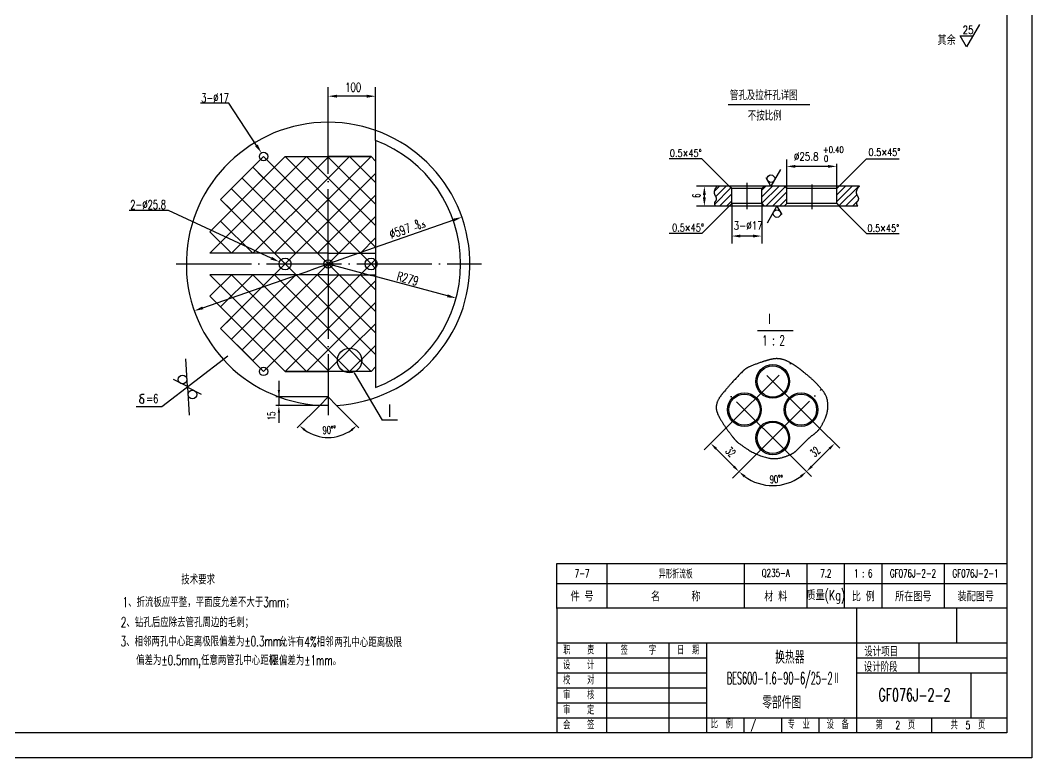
# Model space of a CAD drawing. Extents: x -1018 to 1609, y -45 to 1303.
# Drawn here: x 1186.7 to 1591.3, y 709.2 to 1004.5 of the extents above; entities that cross this region are included whole.
import ezdxf
from ezdxf.enums import TextEntityAlignment as Align

# ---------------------------------------------------------------- set-up
doc = ezdxf.new("R2010")
doc.units = 0
doc.header["$MEASUREMENT"] = 0
doc.linetypes.add('DASHDOT-M', pattern=[36, 30, -3, 0, -3])
doc.linetypes.add('DIVIDE-M', pattern=[39, 30, -3, 0, -3, 0, -3])
doc.layers.get('0').update_dxf_attribs({"linetype": 'CONTINUOUS'})
for name, color, linetype in [('CDR_DWG1', 4, 'CONTINUOUS'), ('CDR_DWG2', 2, 'CONTINUOUS'), ('CDR_DWG3', 1, 'DASHDOT-M'), ('CDR_DWG4', 3, 'DIVIDE-M')]:
    doc.layers.add(name, color=color, linetype=linetype)
doc.styles.add('HZ', font='romans', dxfattribs={"width": 0.7, "bigfont": 'hz'})

msp = doc.modelspace()

# ---------------------------------------------------------------- linework, layer by layer
for p, q in [((1591.27, 1303.19), (1591.27, 709.19)), ((1309.83, 972.33), (1309.83, 977.63)), ((1328.83, 956.36), (1328.83, 977.63)), ((1270.08, 971.22), (1258.81, 971.22)), ((1281.2, 954.32), (1270.08, 971.22)), ((1325.23, 974.03), (1312.8, 974.03)), ((1262.54, 911.17), (1301.23, 949.86)), ((1262.54, 919.77), (1292.63, 949.86)), ((1266.84, 932.66), (1284.03, 949.86)), ((1271.16, 911.17), (1309.86, 949.69)), ((1309.83, 924.07), (1284.03, 949.86)), ((1284.03, 941.26), (1292.63, 949.86)), ((1309.83, 932.66), (1292.63, 949.86)), ((1292.63, 949.86), (1309.83, 949.86)), ((1309.83, 941.26), (1301.23, 949.86)), ((1327.03, 949.86), (1309.83, 949.86)), ((1309.83, 941.26), (1318.43, 949.86)), ((1309.83, 932.66), (1327.03, 949.86)), ((1328.83, 930.86), (1309.83, 949.66)), ((1328.83, 939.46), (1318.43, 949.86)), ((1328.83, 948.06), (1327.03, 949.86)), ((1328.83, 948.06), (1327.03, 949.86)), ((1459.33, 948.96), (1446.28, 948.96)), ((1470.27, 938.02), (1459.33, 948.96)), ((1493.27, 937.02), (1493.27, 948.7)), ((1513.27, 937.02), (1513.27, 947)), ((1514.27, 938.02), (1525.22, 948.96)), ((1525.22, 948.96), (1538.27, 948.96)), ((1266.84, 932.66), (1279.73, 945.56)), ((1309.83, 915.47), (1279.73, 945.56)), ((1279.73, 945.56), (1284.03, 941.26)), ((1309.83, 924.07), (1328.83, 943.07)), ((1509.77, 945.94), (1496.77, 945.94)), ((1309.83, 906.87), (1275.43, 941.26)), ((1279.73, 911.17), (1309.83, 941.26)), ((1328.83, 922.26), (1309.83, 941.26)), ((1296.93, 911.17), (1271.14, 936.96)), ((1465.48, 938.02), (1457.12, 938.02)), ((1466.37, 938.02), (1464.28, 935.92)), ((1470.97, 937.32), (1464.38, 930.73)), ((1469.02, 938.02), (1464.9, 933.9)), ((1471.27, 934.96), (1466.33, 930.02)), ((1490.23, 938.02), (1483.23, 931.02)), ((1484.93, 938.02), (1483.27, 936.36)), ((1487.58, 938.02), (1483.27, 933.71)), ((1492.58, 937.71), (1484.89, 930.02)), ((1493.27, 935.75), (1487.54, 930.02)), ((1519.4, 938.02), (1513.27, 931.89)), ((1516.75, 938.02), (1513.27, 934.54)), ((1522.05, 938.02), (1514.16, 930.13)), ((1292.63, 906.87), (1266.84, 932.66)), ((1271.14, 928.36), (1266.84, 932.66)), ((1288.33, 911.17), (1309.83, 932.66)), ((1309.83, 915.47), (1328.83, 934.47)), ((1328.83, 913.66), (1309.83, 932.66)), ((1460.32, 933.52), (1460.32, 934.52)), ((1471.27, 932.14), (1469.15, 930.02)), ((1471.27, 931.02), (1471.27, 915.04)), ((1483.27, 931.02), (1483.27, 915.04)), ((1493.27, 932.92), (1490.37, 930.02)), ((1521.27, 934.57), (1516.71, 930.02)), ((1521.7, 932.18), (1519.53, 930.02)), ((1246.02, 928.22), (1230.3, 928.22)), ((1287.07, 909.2), (1246.02, 928.22)), ((1262.54, 919.77), (1271.14, 928.36)), ((1464.84, 930.02), (1457.12, 930.02)), ((1470.27, 930.02), (1459.33, 919.07)), ((1514.27, 930.02), (1525.22, 919.07)), ((1279.73, 911.17), (1266.84, 924.07)), ((1292.63, 906.87), (1309.83, 924.07)), ((1309.83, 906.87), (1328.83, 925.87)), ((1327.03, 906.87), (1309.83, 924.07)), ((1359.95, 924.44), (1316.78, 909.3)), ((1271.14, 911.17), (1262.54, 919.77)), ((1266.84, 915.47), (1262.54, 919.77)), ((1459.33, 919.07), (1446.28, 919.07)), ((1525.22, 919.07), (1538.27, 919.07)), ((1262.54, 911.17), (1266.84, 915.47)), ((1305.53, 911.17), (1309.83, 915.47)), ((1314.13, 911.17), (1309.83, 915.47)), ((1322.73, 911.17), (1328.83, 917.27)), ((1479.77, 918.04), (1474.77, 918.04)), ((1292.63, 906.87), (1266.84, 881.07)), ((1309.83, 906.87), (1275.43, 872.47)), ((1292.63, 906.87), (1309.83, 889.67)), ((1316.78, 909.3), (1302.88, 904.43)), ((1309.83, 906.87), (1327.2, 902.23)), ((1309.83, 906.87), (1328.83, 887.87)), ((1327.03, 906.87), (1309.83, 889.67)), ((1327.03, 906.87), (1328.83, 908.67)), ((1327.03, 906.87), (1328.83, 905.07)), ((1259.7, 889.3), (1302.88, 904.43)), ((1262.54, 902.57), (1301.23, 863.88)), ((1262.54, 902.57), (1266.84, 898.27)), ((1271.14, 902.57), (1262.54, 893.97)), ((1279.73, 902.57), (1266.84, 889.67)), ((1296.93, 902.57), (1271.14, 876.77)), ((1271.17, 902.57), (1309.83, 864.2)), ((1279.73, 902.57), (1309.83, 872.47)), ((1288.33, 902.57), (1309.83, 881.07)), ((1305.53, 902.57), (1309.83, 898.27)), ((1314.13, 902.57), (1309.83, 898.27)), ((1322.73, 902.57), (1328.83, 896.47)), ((1266.84, 898.27), (1262.54, 893.97)), ((1309.83, 898.27), (1279.73, 868.18)), ((1328.83, 900.07), (1309.83, 881.07)), ((1309.83, 898.27), (1328.83, 879.27)), ((1343.68, 897.83), (1327.2, 902.23)), ((1357.57, 894.12), (1343.68, 897.83)), ((1262.54, 893.97), (1292.63, 863.88)), ((1262.54, 893.97), (1271.14, 885.37)), ((1328.83, 891.47), (1309.83, 872.47)), ((1309.83, 889.67), (1284.03, 863.88)), ((1309.83, 889.67), (1328.83, 870.67)), ((1271.14, 885.37), (1266.84, 881.07)), ((1328.83, 882.88), (1309.76, 864.13)), ((1266.84, 881.07), (1284.03, 863.88)), ((1266.84, 881.07), (1279.73, 868.18)), ((1309.83, 881.07), (1292.63, 863.88)), ((1309.83, 881.07), (1327.03, 863.88)), ((1328.83, 874.28), (1318.43, 863.88)), ((1269.73, 870.03), (1243.35, 849.73)), ((1279.73, 868.18), (1284.03, 872.47)), ((1284.03, 872.47), (1292.63, 863.88)), ((1309.83, 872.47), (1301.23, 863.88)), ((1309.83, 872.47), (1318.43, 863.88)), ((1253.57, 857.76), (1252.96, 868.91)), ((1292.63, 863.88), (1309.83, 863.88)), ((1327.03, 863.88), (1309.83, 863.88)), ((1320.25, 863.3), (1331.44, 844.28)), ((1328.83, 865.68), (1327.03, 863.88)), ((1328.83, 865.68), (1327.03, 863.88)), ((1253.57, 857.76), (1248.04, 860.57)), ((1290.28, 853.63), (1290.28, 860.05)), ((1234.7, 853.92), (1234.71, 854.28)), ((1234.83, 853.59), (1234.7, 853.92)), ((1234.71, 854.28), (1234.84, 854.47)), ((1234.84, 854.47), (1235.13, 854.65)), ((1235.13, 854.65), (1235.37, 854.69)), ((1235.37, 854.69), (1236.21, 854.69)), ((1253.59, 857.5), (1254.2, 846.35)), ((1253.59, 857.5), (1259.12, 854.69)), ((1243.35, 849.73), (1233.01, 849.73)), ((1234.47, 852.57), (1234.38, 852.33)), ((1234.38, 852.33), (1234.43, 851.8)), ((1234.43, 851.8), (1234.46, 851.63)), ((1234.46, 851.63), (1234.63, 851.41)), ((1234.6, 852.79), (1234.47, 852.57)), ((1234.83, 852.98), (1234.6, 852.79)), ((1234.63, 851.41), (1234.89, 851.24)), ((1235.06, 853.37), (1234.83, 853.59)), ((1234.97, 853.13), (1234.83, 852.98)), ((1234.89, 851.24), (1235.26, 851.12)), ((1235.32, 853.22), (1234.97, 853.13)), ((1235.37, 853.2), (1235.06, 853.37)), ((1235.26, 851.12), (1235.63, 851.15)), ((1235.59, 853.1), (1235.37, 853.2)), ((1235.78, 852.98), (1235.59, 853.1)), ((1235.63, 851.15), (1235.93, 851.27)), ((1235.98, 852.81), (1235.78, 852.98)), ((1235.93, 851.27), (1236.15, 851.54)), ((1236.15, 852.57), (1235.98, 852.81)), ((1236.18, 852.24), (1236.15, 852.57)), ((1236.15, 851.54), (1236.18, 852.24)), ((1309.83, 853.63), (1288.89, 853.63)), ((1298.23, 850.15), (1288.89, 850.15)), ((1290.14, 853.63), (1290.14, 850.15)), ((1306.46, 850.26), (1297.48, 841.28)), ((1309.83, 850.15), (1298.23, 850.15)), ((1309.83, 853.63), (1306.46, 850.26)), ((1309.83, 853.63), (1313.2, 850.26)), ((1313.2, 850.26), (1322.17, 841.28)), ((1290.14, 847.35), (1290.14, 843.24)), ((1337.59, 844.28), (1331.44, 844.28)), ((1469.87, 842.06), (1460.26, 832.45)), ((1505.75, 841.77), (1514.44, 833.08)), ((1472.05, 825.86), (1464.98, 832.93)), ((1481.18, 830.75), (1471.58, 821.14)), ((1494.44, 830.46), (1503.13, 821.77)), ((1503.29, 825.87), (1510.36, 832.94)), ((1401.28, 779.01), (1581.39, 779.01)), ((1401.27, 769.22), (1581.27, 769.22)), ((1521.27, 719.22), (1521.27, 769.22)), ((1561.27, 755.22), (1561.27, 769.22)), ((1401.27, 755.22), (1581.27, 755.22)), ((1421.27, 719.22), (1421.27, 755.22)), ((1446.27, 719.22), (1446.27, 755.22)), ((1461.27, 719.22), (1461.27, 755.22)), ((1546.27, 743.22), (1546.27, 755.22)), ((1546.27, 743.22), (1546.27, 755.22)), ((1401.27, 749.22), (1461.27, 749.22)), ((1521.27, 749.22), (1581.27, 749.22)), ((1401.27, 743.22), (1461.27, 743.22)), ((1521.27, 743.22), (1581.27, 743.22)), ((1566.89, 743.22), (1566.89, 725.22)), ((1401.27, 737.22), (1461.27, 737.22)), ((1401.27, 731.22), (1461.27, 731.22)), ((1401.27, 725.22), (1581.27, 725.22)), ((1476.27, 719.22), (1476.27, 725.22)), ((1491.27, 719.22), (1491.27, 725.22)), ((1506.27, 719.22), (1506.27, 725.22)), ((1551.27, 719.22), (1551.27, 725.22)), ((1591.27, 709.19), (750.27, 709.19))]:
    msp.add_line(p, q)
for points in [[(1570.31, 1002.71), (1565.16, 993.79), (1562.58, 998.25), (1567.73, 998.25)], [(1490.8, 944.68), (1486.95, 938.02), (1485.02, 941.35)], [(1485.52, 923.35), (1489.37, 930.02), (1491.3, 926.68)]]:
    msp.add_lwpolyline(points)
for centre, radius in [((1486.95, 941.02), 1.5), ((1489.37, 927.02), 1.5), ((1318.43, 868.23), 4.91), ((1251.62, 860.65), 1.75), ((1255.54, 854.61), 1.75)]:
    msp.add_circle(centre, radius)
for centre, radius, start, end in [((1309.83, 853.63), 16.21, 234.91, 305.09), ((1487.67, 837.23), 19.08, 234.0169, 305.9831)]:
    msp.add_arc(centre, radius, start, end)
for points in [[(1313.43, 973.43), (1313.43, 974.63), (1309.83, 974.03)], [(1325.23, 973.43), (1325.23, 974.63), (1328.83, 974.03)], [(1281.7, 954.65), (1280.69, 953.99), (1283.17, 951.32)], [(1496.77, 946.52), (1496.77, 945.35), (1493.27, 945.94)], [(1509.77, 946.52), (1509.77, 945.35), (1513.27, 945.94)], [(1459.74, 934.52), (1460.91, 934.52), (1460.32, 938.02)], [(1459.74, 933.52), (1460.91, 933.52), (1460.32, 930.02)], [(1360.15, 923.87), (1359.76, 925), (1363.35, 925.63)], [(1474.77, 918.63), (1474.77, 917.46), (1471.27, 918.04)], [(1479.77, 918.63), (1479.77, 917.46), (1483.27, 918.04)], [(1287.33, 909.75), (1286.82, 908.66), (1290.34, 907.69)], [(1357.72, 894.7), (1357.41, 893.54), (1361.04, 893.19)], [(1259.9, 888.73), (1259.5, 889.87), (1256.31, 888.11)], [(1289.68, 856.43), (1290.61, 856.43), (1290.14, 853.63)], [(1289.68, 847.35), (1290.61, 847.35), (1290.14, 850.15)], [(1300.21, 840.01), (1300.81, 840.72), (1298.37, 842.17)], [(1318.85, 840.72), (1319.45, 840.01), (1321.29, 842.17)], [(1465.33, 833.28), (1464.63, 832.57), (1462.86, 835.05)], [(1510.01, 833.3), (1510.72, 832.59), (1512.49, 835.06)], [(1472.4, 826.21), (1471.7, 825.5), (1474.17, 823.74)], [(1502.94, 826.22), (1503.65, 825.52), (1501.17, 823.75)], [(1476.13, 821.41), (1476.78, 822.17), (1474.17, 823.74)], [(1498.55, 822.17), (1499.2, 821.41), (1501.16, 823.74)]]:
    msp.add_solid(points)
at = {"layer": 'CDR_DWG1'}
for p, q in [((1581.27, 1293.19), (1581.27, 719.19)), ((1328.83, 956.36), (1328.83, 857.38)), ((1284.03, 941.26), (1292.63, 949.86)), ((1292.63, 949.86), (1327.03, 949.86)), ((1327.03, 949.86), (1328.83, 948.06)), ((1266.84, 932.66), (1279.73, 945.56)), ((1279.73, 945.56), (1284.03, 941.26)), ((1470.73, 938.02), (1465.48, 938.02)), ((1471.27, 937.02), (1470.27, 938.02)), ((1483.82, 938.02), (1470.73, 938.02)), ((1483.27, 937.02), (1471.27, 937.02)), ((1471.27, 931.02), (1471.27, 937.02)), ((1483.27, 937.02), (1484.27, 938.02)), ((1483.27, 931.02), (1483.27, 937.02)), ((1492.73, 938.02), (1483.82, 938.02)), ((1493.27, 937.02), (1492.27, 938.02)), ((1513.82, 938.02), (1492.73, 938.02)), ((1493.27, 931.02), (1493.27, 937.02)), ((1513.27, 937.02), (1493.27, 937.02)), ((1513.27, 937.02), (1514.27, 938.02)), ((1513.27, 931.02), (1513.27, 937.02)), ((1522.32, 938.02), (1513.82, 938.02)), ((1271.14, 928.36), (1266.84, 932.66)), ((1471.27, 931.02), (1470.27, 930.02)), ((1483.27, 931.02), (1471.27, 931.02)), ((1483.27, 931.02), (1484.27, 930.02)), ((1493.27, 931.02), (1492.27, 930.02)), ((1513.27, 931.02), (1493.27, 931.02)), ((1513.27, 931.02), (1514.27, 930.02)), ((1262.54, 919.77), (1271.14, 928.36)), ((1521.67, 930.02), (1464.84, 930.02)), ((1266.84, 915.47), (1262.54, 919.77)), ((1262.54, 911.17), (1266.84, 915.47)), ((1309.83, 911.17), (1262.54, 911.17)), ((1309.83, 911.17), (1328.83, 911.17)), ((1308.03, 906.87), (1311.63, 906.87)), ((1309.83, 905.07), (1309.83, 908.67)), ((1309.83, 902.57), (1262.54, 902.57)), ((1266.84, 898.27), (1262.54, 902.57)), ((1309.83, 902.57), (1328.83, 902.57)), ((1262.54, 893.97), (1266.84, 898.27)), ((1271.14, 885.37), (1262.54, 893.97)), ((1266.84, 881.07), (1271.14, 885.37)), ((1279.73, 868.18), (1266.84, 881.07)), ((1284.03, 872.47), (1279.73, 868.18)), ((1292.63, 863.88), (1284.03, 872.47)), ((1327.03, 863.88), (1292.63, 863.88)), ((1328.83, 865.68), (1327.03, 863.88)), ((1401.28, 787.01), (1581.39, 787.01)), ((1401.28, 769.01), (1401.28, 787.01)), ((1421.39, 769.01), (1421.39, 787.01)), ((1476.39, 769.01), (1476.39, 787.01)), ((1501.39, 769.01), (1501.39, 787.01)), ((1516.39, 769.01), (1516.39, 787.01)), ((1531.39, 769.01), (1531.39, 787.01)), ((1556.39, 769.01), (1556.39, 787.01)), ((1401.27, 769.22), (1581.27, 769.22)), ((1401.27, 769.22), (1401.27, 719.19)), ((1521.27, 719.22), (1521.27, 769.22)), ((1581.27, 719.19), (775.27, 719.19))]:
    msp.add_line(p, q, dxfattribs=at)
for centre, radius in [((1284.03, 949.86), 1.71), ((1292.63, 906.87), 2.38), ((1309.83, 906.87), 1.71), ((1327.03, 906.87), 2.38), ((1487.67, 859.86), 6.75), ((1487.67, 859.86), 6.25), ((1284.03, 863.88), 1.71), ((1476.35, 848.54), 6.75), ((1476.35, 848.54), 6.25), ((1498.98, 848.54), 6.75), ((1498.98, 848.54), 6.25), ((1487.67, 837.23), 6.75), ((1487.67, 837.23), 6.25)]:
    msp.add_circle(centre, radius, dxfattribs=at)
for radius, start, end in [(56.72, 273.4112, 266.5888), (53.01, 291.0034, 68.9966)]:
    msp.add_arc((1309.83, 906.87), radius, start, end, dxfattribs=at)
at = {"layer": 'CDR_DWG2'}
for p, q in [((1469.85, 970.7), (1502.47, 970.7)), ((1481.57, 880.24), (1495.82, 880.24))]:
    msp.add_line(p, q, dxfattribs=at)
at = {"layer": 'CDR_DWG3', "linetype": 'DASHDOT-M'}
for p, q in [((1309.83, 906.87), (1309.83, 972.33)), ((1477.27, 939.4), (1477.27, 928.84)), ((1503.27, 938.65), (1503.27, 928.75)), ((1249.12, 906.87), (1371.2, 906.87)), ((1309.83, 906.87), (1309.83, 846.34)), ((1469.02, 841.21), (1494.97, 867.16)), ((1506.5, 841.03), (1480.81, 866.71)), ((1494.44, 830.46), (1468.65, 856.25)), ((1481.18, 830.75), (1507.18, 856.74))]:
    msp.add_line(p, q, dxfattribs=at)
at = {"layer": 'CDR_DWG4', "linetype": 'DIVIDE-M'}
for points in [[(1465.48, 938.02, 0.09287), (1464.57, 936.82, 0.107934), (1464.24, 935.56, 0.198032), (1464.82, 934, -0.243275), (1465.18, 932.67, -0.177796), (1464.69, 931.9, 0.2131), (1464.33, 931.22, 0.1198), (1464.43, 930.61, 0.101396), (1464.84, 930.02)], [(1522.32, 938.02, 0.09287), (1521.4, 936.82, 0.107934), (1521.07, 935.56, 0.198032), (1521.65, 934, -0.243275), (1522.01, 932.67, -0.177796), (1521.52, 931.9, 0.2131), (1521.16, 931.22, 0.1198), (1521.26, 930.61, 0.101396), (1521.67, 930.02)]]:
    msp.add_lwpolyline(points, format="xyb", dxfattribs=at)
msp.add_lwpolyline([(1469.02, 841.21, -0.023977), (1466.52, 845.12, -0.041569), (1465.39, 847.54, -0.136871), (1465.15, 850.39, -0.111271), (1466.55, 853.59, -0.01502), (1468.28, 855.81, -0.010523), (1470.92, 858.86, -0.009998), (1475.41, 863.63, -0.037701), (1476.71, 864.77, -0.059647), (1478.29, 865.69, -0.020375), (1483.27, 867.6, -0.017092), (1486.34, 868.52, -0.029449), (1488.16, 868.89, -0.087448), (1491.08, 868.78, -0.076351), (1494.21, 867.6, -0.014588), (1496.49, 866.22, -0.01865), (1498.2, 865.03, -0.009886), (1499.93, 863.66, -0.005092), (1503.22, 860.92, -0.029478), (1505.25, 858.95, -0.020788), (1507.85, 855.9, -0.149114), (1509.7, 851.08, -0.123357), (1508.62, 844.97, -0.031047), (1506.77, 841.45, -0.070606), (1505.66, 840.08, -0.019019), (1503.5, 838.24, 0.018662), (1501.29, 836.36, 0.020772), (1499.13, 834.21, -0.020092), (1496.91, 831.98, -0.075492), (1495.11, 830.76, -0.042645), (1491.51, 829.41, -0.12342), (1485.74, 829.25, -0.085917), (1478.13, 832.37, -0.018798), (1473.98, 835.19, -0.055143), (1472.72, 836.36, -0.015916), (1471.37, 838.02, -0.008606)], format="xyb", close=True, dxfattribs=at)

# ---------------------------------------------------------------- texts
at = {"style": 'HZ'}
for s, height, width, p in [('25', 3.2, 0.8, (1563.6, 998.95)), ('其余', 4, 0.7, (1553.59, 994.5)), ('100', 3.6, 0.7, (1316.61, 975.83)), ('3-%%c17', 3.5, 0.7, (1259.05, 971.67)), ('0.5×45%%D', 3, 0.8, (1446.51, 949.76)), ('%%C25.8', 3.2, 0.8, (1496.11, 948.27)), ('+0.40', 2.5, 0.8, (1507.82, 951.37)), ('0.5×45%%D', 3, 0.8, (1525.98, 950.1)), ('0', 2.5, 0.8, (1508.14, 947.79)), ('2-%%c25.8', 3.5, 0.7, (1230.7, 928.86)), ('0.5×45%%D', 3, 0.8, (1447.41, 919.9)), ('3-%%c17', 3.2, 0.8, (1472.02, 920.62)), ('0.5×45%%D', 3, 0.8, (1525.53, 919.68)), ('=6', 3.5, 0.7, (1237.09, 851.21)), ('技术要求', 4, 0.65, (1251.09, 778.58)), ('1、折流板应平整，平面度允差不大于3mm；', 4, 0.65, (1227.59, 769.55)), ('2、钻孔后应除去管孔周边的毛刺；', 4, 0.65, (1226.92, 761.48)), ('3、相邻两孔中心距离极限偏差为%%P0.3mm，', 4, 0.65, (1226.82, 753.81)), ('允许有4%%%相邻', 4, 0.65, (1290.2, 753.65)), ('两孔中心距离极限', 4, 0.65, (1312.36, 753.5)), ('职    责', 3.2, 0.7, (1403.83, 750.6)), ('签     字', 3.2, 0.7, (1426.84, 750.55)), ('日  期', 3.2, 0.7, (1449.38, 750.64)), ('设计项目', 4, 0.65, (1524.29, 749.77)), ('  偏差为%%p0.5mm,任意两管孔中心距极', 4, 0.65, (1229.46, 746.32)), ('限偏差为%%p1mm。', 4, 0.65, (1286.79, 746.21)), ('设    计', 3.2, 0.7, (1403.83, 744.6)), ('设计阶段', 4, 0.65, (1524.08, 743.62)), ('校    对', 3.2, 0.7, (1403.83, 738.6)), ('GF076J-2-2', 5, 0.65, (1529.94, 731.9)), ('审    核', 3.2, 0.7, (1403.83, 732.6)), ('审    定', 3.2, 0.7, (1403.83, 726.6)), ('比  例', 3.2, 0.7, (1462.86, 721.02)), ('/', 3.2, 0.7, (1478.82, 720.84)), ('专  业', 3.2, 0.7, (1493.63, 720.82)), ('设  备', 3.2, 0.7, (1509.21, 720.81)), ('会    签', 3.2, 0.7, (1403.83, 720.6)), ('第   2  页', 3.2, 0.7, (1528.81, 720.61)), ('共  5  页', 3.2, 0.7, (1558.81, 720.61))]:
    msp.add_text(s, height=height, dxfattribs=dict(at, width=width)).set_placement(p)
for s, height, rotation, width, p in [('6', 3.2, 90, 0.6, (1458.72, 933.38)), ('%%C597', 3.6, 19.1906, 0.7, (1335.1, 916.9)), ('-0.5', 1.7, 19.1906, 0.7, (1344.49, 920.23)), ('0', 1.7, 19.1906, 0.7, (1344.87, 922.63)), ('R279', 3.6, 344.6825, 0.7, (1336.98, 900.42)), ('15', 3, 90, 0.65, (1288.64, 844.4)), ('90%%d%%d', 3, 3.5158, 0.65, (1307.73, 838.76)), ('32', 3.2, 315, 0.6, (1468.52, 831.65)), ('32', 3.2, 45, 0.6, (1504.57, 829.41)), ('90%%d%%d', 3, 2.8422, 0.65, (1486.55, 819.12))]:
    msp.add_text(s, height=height, rotation=rotation, dxfattribs=dict(at, width=width)).set_placement(p)
for s, height, width, p in [('7-7', 3.2, 0.65, (1411.39, 783.01)), ('异形折流板', 3.2, 0.65, (1448.89, 783.01)), ('Q235-A', 3.2, 0.65, (1488.89, 783.01)), ('7.2', 3.2, 0.65, (1508.89, 783.01)), ('1 : 6', 3.2, 0.65, (1523.89, 783.01)), ('GF076J-2-2', 3.2, 0.65, (1543.77, 783.01)), ('GF076J-2-1', 3.2, 0.65, (1568.77, 783.01)), ('质量(Kg)', 4, 0.7, (1508.89, 774.01)), ('件 号', 4, 0.7, (1411.39, 774.01)), ('名      称', 4, 0.7, (1448.89, 774.01)), ('材 料', 4, 0.7, (1488.89, 774.01)), ('比 例', 4, 0.7, (1523.89, 774.01)), ('所在图号', 4, 0.7, (1543.89, 774.01)), ('装配图号', 4, 0.7, (1568.89, 774.01)), ('换热器', 5, 0.65, (1494.5, 749.65)), ('BES600-1.6-90-6/25-2Ⅱ', 4.75, 0.5, (1492, 740.71)), ('零部件图', 5, 0.65, (1491.27, 731.6))]:
    msp.add_text(s, height=height, dxfattribs=dict(at, width=width)).set_placement(p, align=Align.MIDDLE)
at = {"layer": 'CDR_DWG2', "style": 'HZ', "width": 0.65}
for s, p in [('管孔及拉杆孔详图', (1470.55, 972.44)), ('不按比例', (1477.71, 964.27)), ('I', (1485.97, 882.88)), ('1 : 2', (1483.4, 874.25))]:
    msp.add_text(s, height=4, dxfattribs=at).set_placement(p)
at = {"layer": 'CDR_DWG2', "style": 'HZ', "width": 0.7}
msp.add_text('I', height=5, dxfattribs=at).set_placement((1334.38, 845.65), align=Align.CENTER)

doc.saveas('drawing.dxf')
